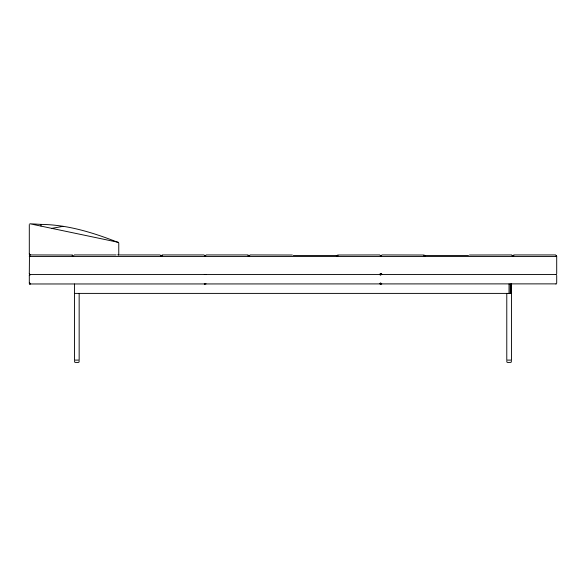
<?xml version="1.0" encoding="UTF-8"?>
<svg xmlns="http://www.w3.org/2000/svg" width="586" height="586" viewBox="0 0 586 586"><rect width="100%" height="100%" fill="white"/><g stroke="black" fill="none" stroke-linecap="round" stroke-linejoin="round"><path stroke-width="0.88" d="M40.983 226.006L41.079 224.401C67.705 224.687 93.445 232.708 117.991 242.377L118.372 242.333L29.842 223.764L41.079 224.401M380.417 273.772L380.263 274.453M380.417 283.192L380.263 283.873M380.673 273.772L380.395 274.453M380.673 283.192L380.395 283.873M204.316 274.556L204.712 274.453L30.091 274.556L29.307 273.772L29.461 256.111M555.916 283.976L556.304 283.873L30.091 283.976L29.307 283.192L29.307 275.339L29.725 274.666M380.841 273.772L380.475 274.453M380.841 283.192L380.475 283.873M29.571 255.518L29.3 256.507L556.7 256.507L556.7 273.772M29.307 275.339L30.091 274.556M205.884 274.556L205.496 274.453L380.116 274.556L380.9 273.772L381.684 274.556L556.304 274.453L555.916 274.556M380.116 283.192L380.116 283.976L380.9 283.192M293.264 255.518L336.686 255.518M425.114 255.518L468.536 255.518M29.813 274.666L29.366 275.339M337.617 255.027L379.882 254.939M469.467 255.027L511.725 254.939L512.75 256.507L513.775 254.939L555.675 254.939M117.984 254.939L118.387 254.829L117.984 254.829M205.496 255.826L205.884 255.723L205.525 255.826M381.296 255.826L381.684 255.723L381.325 255.826M381.684 274.556L381.296 274.666L381.684 273.772M52.008 228.328L63.054 226.343M29.366 256.507L30.091 255.723L29.725 255.826M29.3 224.511L29.307 254.148L29.805 254.829M29.3 254.148L29.608 254.544M29.403 254.544L30.091 254.829M30.326 254.939L72.591 255.027M74.276 254.939L116.182 254.939M118.226 254.939L160.132 254.939L161.15 256.507L162.175 254.939L204.082 254.939M206.125 254.939L248.032 254.939L249.05 256.507L250.076 254.939L292.341 255.027M381.925 254.939L424.191 255.027M72.049 255.723L73.873 255.723M160.535 255.723L162.359 255.723M247.849 255.723L249.673 255.723M336.327 255.723L338.159 255.723M423.649 255.723L425.473 255.723M512.127 255.723L513.951 255.723M204.682 255.826L204.316 255.723L204.712 255.826M380.475 255.826L380.116 255.723L380.512 255.826M556.275 255.826L555.916 255.723L556.304 255.826M29.307 273.772L29.41 274.167M380.116 274.167L380.797 274.167M381.01 274.167L381.684 274.167M29.696 274.453L30.091 274.951L29.41 274.951M380.116 274.453L380.512 274.453M381.296 274.453L381.684 274.453M29.696 274.666L30.091 274.666M380.116 274.666L380.797 274.951L380.116 274.951L380.116 273.772M29.307 283.192L29.813 283.873M29.41 283.58L30.091 283.58M380.116 283.58L380.797 283.58M29.696 283.873L30.091 283.873M380.116 283.873L380.512 283.873M74.444 293.396L511.49 293.396L511.49 360.104L506.78 360.104L506.78 293.396M380.116 274.556L380.512 274.666M29.696 254.829L30.084 254.544M381.325 274.453L380.959 273.772M29.725 254.829L29.359 254.148M29.725 274.453L29.366 273.772M29.725 283.873L29.366 283.192M381.405 274.453L381.134 273.772M381.537 274.453L381.383 273.772M29.937 283.873L29.791 283.192M556.436 255.518L556.7 256.507M556.7 275.339L556.7 283.192M511.49 360.888L511.051 362.382L507.652 362.456L506.897 362.089L506.78 360.888M511.388 283.976L511.388 293.396M511.073 283.976L511.073 293.396M510.208 283.976L510.208 293.396M509.029 283.976L509.029 293.396M118.768 243.014L118.768 254.148M79.154 293.396L79.154 360.104L74.444 360.104L74.444 283.976M79.154 360.888L79.029 362.089L78.282 362.456L74.883 362.382L74.444 360.888M30.091 283.192L30.091 283.976M204.712 283.873L204.316 283.976L204.712 283.873M205.884 283.873L205.496 283.873L205.884 283.873M381.684 283.873L381.296 283.873L381.684 283.873"/></g></svg>
